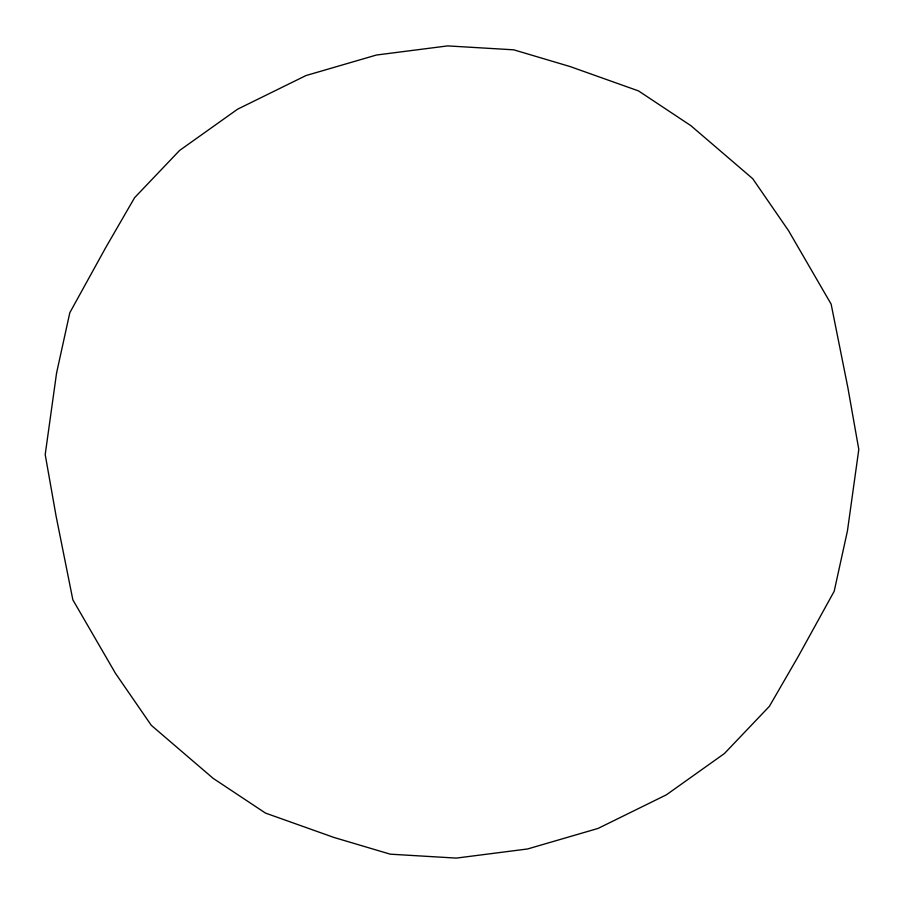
<?xml version="1.0" encoding="UTF-8"?>
<svg xmlns="http://www.w3.org/2000/svg" width="904" height="904" viewBox="0 0 904 904"><rect width="100%" height="100%" fill="white"/><g stroke="black" fill="none" stroke-linecap="round" stroke-linejoin="round"><path stroke-width="1.36" d="M56.568 373.036L45.2 454.554L56.127 516.331L72.862 599.861L115.441 673.299L151.318 725.347L213.118 778.333L265.471 813.08L333.949 837.454L390.257 854.178L456.305 858.099L527.574 848.969L598.041 828.437L666.35 794.842L724.398 753.552L769.394 706.318L798.3 656.372L834.177 591.306L847.432 530.964L858.8 449.446L847.873 387.669L831.138 304.139L788.559 230.701L752.682 178.653L690.882 125.667L638.529 90.92L570.051 66.546L513.743 49.822L447.695 45.901L376.426 55.031L305.959 75.563L237.65 109.158L179.602 150.448L134.606 197.682L105.7 247.628L69.823 312.694L56.568 373.036"/></g></svg>
